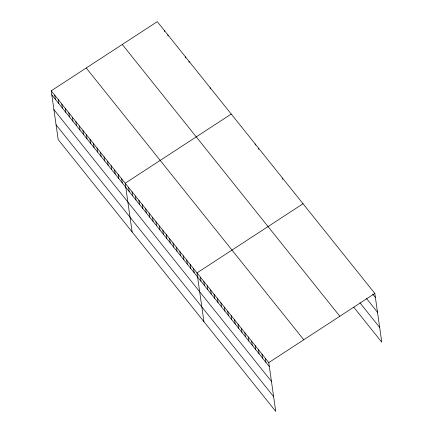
<?xml version="1.0" encoding="UTF-8"?>
<svg xmlns="http://www.w3.org/2000/svg" width="433" height="433" viewBox="0 0 433 433"><rect width="100%" height="100%" fill="white"/><g stroke="black" fill="none" stroke-linecap="round" stroke-linejoin="round"><path stroke-width="0.65" d="M51.229 90.811L268.779 362.594L275.718 411.35L58.174 139.567L51.229 90.811L157.282 21.65L374.826 293.433L381.771 342.189L353.658 307.073M231.249 114.058L125.197 183.219L132.135 231.974M303.04 203.748L196.988 272.904L203.927 321.659M268.779 362.594L374.826 293.433M372.748 294.164L375.406 297.487M366.491 298.478L377.506 312.242M359.915 302.764L379.671 327.44M122.285 44.475L339.835 316.258M86.227 67.986L303.777 339.77M51.808 94.865L269.358 366.648M53.908 109.614L271.459 381.403M56.073 124.812L273.618 396.601M282.527 178.12L282.689 179.278M258.598 148.221L258.761 149.38M255.178 143.951L255.34 145.109M265.364 358.324L265.938 362.378M261.943 354.053L262.522 358.107M258.523 349.783L259.102 353.837M255.107 345.512L255.681 349.566M251.687 341.242L252.266 345.296M248.271 336.971L248.845 341.025M210.113 87.655L210.281 88.814M244.851 332.701L245.43 336.755M241.43 328.425L242.009 332.479M238.015 324.155L238.588 328.209M234.594 319.884L235.173 323.938M231.179 315.614L231.752 319.668M227.758 311.343L228.332 315.397M224.337 307.073L224.916 311.127M188.983 61.253L189.145 62.412M220.922 302.802L221.496 306.856M185.459 56.853L185.622 58.011M217.501 298.532L218.08 302.586M214.081 294.261L214.66 298.315M210.665 289.991L211.239 294.045M207.245 285.72L207.824 289.774M203.829 281.45L204.403 285.504M167.847 34.851L168.009 36.009M200.409 277.174L200.988 281.228M164.324 30.451L164.491 31.609M193.573 268.633L194.146 272.687M190.152 264.363L190.731 268.417M186.731 260.092L187.31 264.146M183.316 255.822L183.89 259.876M179.895 251.551L180.474 255.605M176.48 247.281L177.054 251.335M173.059 243.01L173.638 247.064M169.639 238.74L170.218 242.794M166.223 234.47L166.797 238.523M162.803 230.199L163.382 234.253M159.387 225.929L159.961 229.977M155.967 221.653L156.546 225.707M152.546 217.382L153.125 221.436M149.131 213.112L149.704 217.166M145.71 208.841L146.289 212.895M142.289 204.571L142.868 208.625M138.874 200.3L139.448 204.354M135.453 196.03L136.032 200.084M132.038 191.759L132.612 195.813M128.617 187.489L129.196 191.543M121.678 178.818L122.252 182.872M118.155 174.418L118.729 178.472M114.631 170.017L115.21 174.071M111.108 165.617L111.687 169.671M107.59 161.217L108.163 165.271M104.066 156.816L104.64 160.87M100.543 152.416L101.122 156.47M97.019 148.016L97.598 152.07M93.501 143.615L94.075 147.669M89.977 139.215L90.551 143.269M86.454 134.815L87.033 138.869M82.93 130.414L83.509 134.468M79.412 126.014L79.986 130.068M75.889 121.613L76.462 125.667M72.365 117.213L72.944 121.267M68.842 112.813L69.421 116.867M65.323 108.412L65.897 112.466M61.8 104.012L62.374 108.066M58.276 99.612L58.856 103.666M54.753 95.211L55.332 99.265"/></g></svg>
